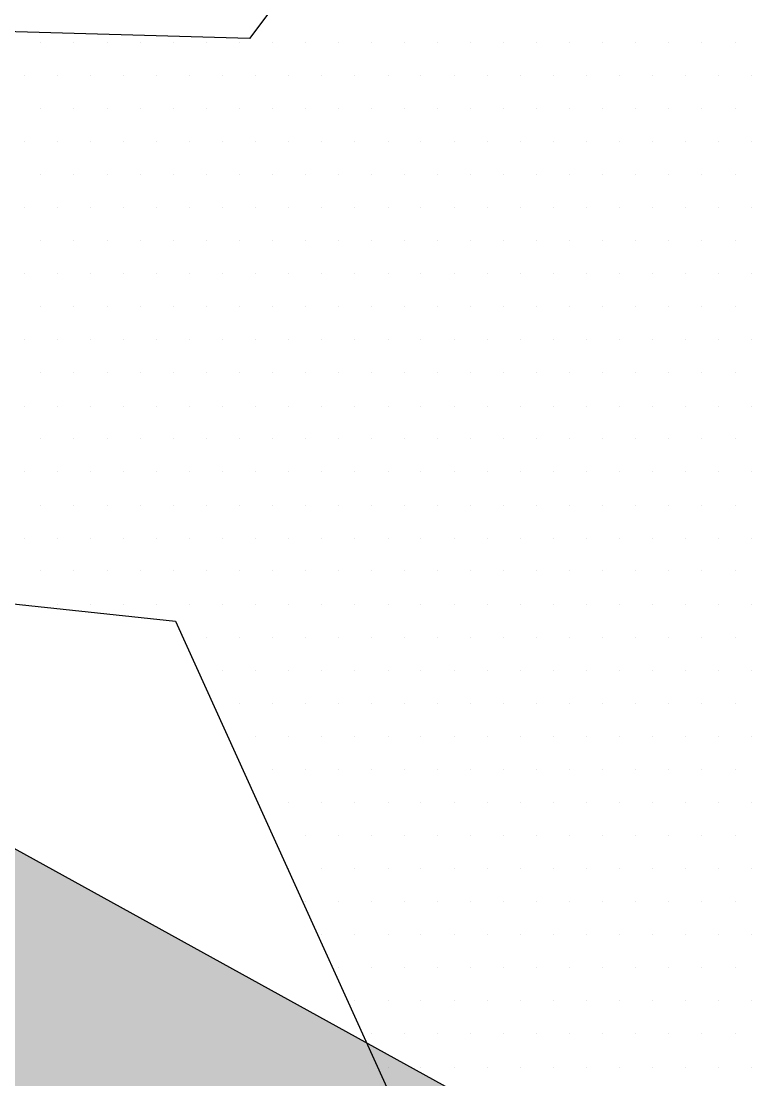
# Model space of a CAD drawing. Header units: metres. Extents: x 9606 to 9900, y 4805 to 4952.
# Drawn here: x 9833.4195 to 9833.6655, y 4845.7624 to 4846.115 of the extents above; entities that cross this region are included whole.
import ezdxf

# ---------------------------------------------------------------- set-up
doc = ezdxf.new("R2010")
doc.units = ezdxf.units.M
doc.header["$LTSCALE"] = 2
doc.linetypes.add('CACHEX2', pattern=[0.75, 0.5, -0.25])
for name, color, linetype in [('CARTOUCHE', 7, 'Continuous'), ('LOGO', 4, 'Continuous'), ('rosace', 7, 'Continuous')]:
    doc.layers.add(name, color=color, linetype=linetype)

# ---------------------------------------------------------------- blocks, each defined once
blk = doc.blocks.new('A$C715108E3')
at = {"layer": 'LOGO', "color": 131}
for p, q in [((1.0801, -12.1388), (1.0801, -12.1388)), ((1.1717, -12.1388), (1.1717, -12.1388)), ((1.2634, -12.1388), (1.2634, -12.1388)), ((1.3554, -12.1388), (1.3554, -12.1388)), ((1.4466, -12.1388), (1.4466, -12.1388)), ((1.5387, -12.1388), (1.5387, -12.1388)), ((1.6305, -12.1388), (1.6305, -12.1388)), ((1.7218, -12.1388), (1.7218, -12.1388)), ((1.8138, -12.1388), (1.8138, -12.1388)), ((1.9056, -12.1388), (1.9056, -12.1388)), ((1.9967, -12.1388), (1.9967, -12.1388)), ((2.0889, -12.1388), (2.0889, -12.1388)), ((2.1807, -12.1388), (2.1807, -12.1388)), ((2.2726, -12.1388), (2.2726, -12.1388)), ((2.364, -12.1388), (2.364, -12.1388)), ((2.4559, -12.1388), (2.4559, -12.1388)), ((2.5477, -12.1388), (2.5477, -12.1388)), ((2.6392, -12.1388), (2.6392, -12.1388)), ((2.731, -12.1388), (2.731, -12.1388)), ((2.823, -12.1388), (2.823, -12.1388)), ((2.9143, -12.1388), (2.9143, -12.1388)), ((3.0063, -12.1388), (3.0063, -12.1388)), ((1.034, -12.23), (1.034, -12.23)), ((1.1256, -12.23), (1.1256, -12.23)), ((1.2176, -12.23), (1.2176, -12.23)), ((1.3089, -12.23), (1.3089, -12.23)), ((1.4009, -12.23), (1.4009, -12.23)), ((1.4929, -12.23), (1.4929, -12.23)), ((1.5842, -12.23), (1.5842, -12.23)), ((1.6762, -12.23), (1.6762, -12.23)), ((1.7681, -12.23), (1.7681, -12.23)), ((1.8595, -12.23), (1.8595, -12.23)), ((1.9513, -12.23), (1.9513, -12.23)), ((2.0432, -12.23), (2.0432, -12.23)), ((2.1346, -12.23), (2.1346, -12.23)), ((2.2265, -12.23), (2.2265, -12.23)), ((2.3183, -12.23), (2.3183, -12.23)), ((2.4101, -12.23), (2.4101, -12.23)), ((2.5016, -12.23), (2.5016, -12.23)), ((2.5934, -12.23), (2.5934, -12.23)), ((2.6853, -12.23), (2.6853, -12.23)), ((2.7767, -12.23), (2.7767, -12.23)), ((2.8685, -12.23), (2.8685, -12.23)), ((2.9606, -12.23), (2.9606, -12.23)), ((3.0518, -12.23), (3.0518, -12.23)), ((1.0801, -12.3224), (1.0801, -12.3224)), ((1.1717, -12.3224), (1.1717, -12.3224)), ((1.2634, -12.3224), (1.2634, -12.3224)), ((1.3554, -12.3224), (1.3554, -12.3224)), ((1.4466, -12.3224), (1.4466, -12.3224)), ((1.5387, -12.3224), (1.5387, -12.3224)), ((1.6305, -12.3224), (1.6305, -12.3224)), ((1.7218, -12.3224), (1.7218, -12.3224)), ((1.8138, -12.3224), (1.8138, -12.3224)), ((1.9056, -12.3224), (1.9056, -12.3224)), ((1.9967, -12.3224), (1.9967, -12.3224)), ((2.0889, -12.3224), (2.0889, -12.3224)), ((2.1807, -12.3224), (2.1807, -12.3224)), ((2.2726, -12.3224), (2.2726, -12.3224)), ((2.364, -12.3224), (2.364, -12.3224)), ((2.4559, -12.3224), (2.4559, -12.3224)), ((2.5477, -12.3224), (2.5477, -12.3224)), ((2.6392, -12.3224), (2.6392, -12.3224)), ((2.731, -12.3224), (2.731, -12.3224)), ((2.823, -12.3224), (2.823, -12.3224)), ((2.9143, -12.3224), (2.9143, -12.3224)), ((3.0063, -12.3224), (3.0063, -12.3224)), ((1.034, -12.4139), (1.034, -12.4139)), ((1.1256, -12.4139), (1.1256, -12.4139)), ((1.2176, -12.4139), (1.2176, -12.4139)), ((1.3089, -12.4139), (1.3089, -12.4139)), ((1.4009, -12.4139), (1.4009, -12.4139)), ((1.4929, -12.4139), (1.4929, -12.4139)), ((1.5842, -12.4139), (1.5842, -12.4139)), ((1.6762, -12.4139), (1.6762, -12.4139)), ((1.7681, -12.4139), (1.7681, -12.4139)), ((1.8595, -12.4139), (1.8595, -12.4139)), ((1.9513, -12.4139), (1.9513, -12.4139)), ((2.0432, -12.4139), (2.0432, -12.4139)), ((2.1346, -12.4139), (2.1346, -12.4139)), ((2.2265, -12.4139), (2.2265, -12.4139)), ((2.3183, -12.4139), (2.3183, -12.4139)), ((2.4101, -12.4139), (2.4101, -12.4139)), ((2.5016, -12.4139), (2.5016, -12.4139)), ((2.5934, -12.4139), (2.5934, -12.4139)), ((2.6853, -12.4139), (2.6853, -12.4139)), ((2.7767, -12.4139), (2.7767, -12.4139)), ((2.8685, -12.4139), (2.8685, -12.4139)), ((2.9606, -12.4139), (2.9606, -12.4139)), ((3.0518, -12.4139), (3.0518, -12.4139)), ((1.0801, -12.5053), (1.0801, -12.5053)), ((1.1717, -12.5053), (1.1717, -12.5053)), ((1.2634, -12.5053), (1.2634, -12.5053)), ((1.3554, -12.5053), (1.3554, -12.5053)), ((1.4466, -12.5053), (1.4466, -12.5053)), ((1.5387, -12.5053), (1.5387, -12.5053)), ((1.6305, -12.5053), (1.6305, -12.5053)), ((1.7218, -12.5053), (1.7218, -12.5053)), ((1.8138, -12.5053), (1.8138, -12.5053)), ((1.9056, -12.5053), (1.9056, -12.5053)), ((1.9967, -12.5053), (1.9967, -12.5053)), ((2.0889, -12.5053), (2.0889, -12.5053)), ((2.1807, -12.5053), (2.1807, -12.5053)), ((2.2726, -12.5053), (2.2726, -12.5053)), ((2.364, -12.5053), (2.364, -12.5053)), ((2.4559, -12.5053), (2.4559, -12.5053)), ((2.5477, -12.5053), (2.5477, -12.5053)), ((2.6392, -12.5053), (2.6392, -12.5053)), ((2.731, -12.5053), (2.731, -12.5053)), ((2.823, -12.5053), (2.823, -12.5053)), ((2.9143, -12.5053), (2.9143, -12.5053)), ((3.0063, -12.5053), (3.0063, -12.5053)), ((1.034, -12.5977), (1.034, -12.5977)), ((1.1256, -12.5977), (1.1256, -12.5977)), ((1.2176, -12.5977), (1.2176, -12.5977)), ((1.3089, -12.5977), (1.3089, -12.5977)), ((1.4009, -12.5977), (1.4009, -12.5977)), ((1.4929, -12.5977), (1.4929, -12.5977)), ((1.5842, -12.5977), (1.5842, -12.5977)), ((1.6762, -12.5977), (1.6762, -12.5977)), ((1.7681, -12.5977), (1.7681, -12.5977)), ((1.8595, -12.5977), (1.8595, -12.5977)), ((1.9513, -12.5977), (1.9513, -12.5977)), ((2.0432, -12.5977), (2.0432, -12.5977)), ((2.1346, -12.5977), (2.1346, -12.5977)), ((2.2265, -12.5977), (2.2265, -12.5977)), ((2.3183, -12.5977), (2.3183, -12.5977)), ((2.4101, -12.5977), (2.4101, -12.5977)), ((2.5016, -12.5977), (2.5016, -12.5977)), ((2.5934, -12.5977), (2.5934, -12.5977)), ((2.6853, -12.5977), (2.6853, -12.5977)), ((2.7767, -12.5977), (2.7767, -12.5977)), ((2.8685, -12.5977), (2.8685, -12.5977)), ((2.9606, -12.5977), (2.9606, -12.5977)), ((3.0518, -12.5977), (3.0518, -12.5977)), ((1.0801, -12.6892), (1.0801, -12.6892)), ((1.1717, -12.6892), (1.1717, -12.6892)), ((1.2634, -12.6892), (1.2634, -12.6892)), ((1.3554, -12.6892), (1.3554, -12.6892)), ((1.4466, -12.6892), (1.4466, -12.6892)), ((1.5387, -12.6892), (1.5387, -12.6892)), ((1.6305, -12.6892), (1.6305, -12.6892)), ((1.7218, -12.6892), (1.7218, -12.6892)), ((1.8138, -12.6892), (1.8138, -12.6892)), ((1.9056, -12.6892), (1.9056, -12.6892)), ((1.9967, -12.6892), (1.9967, -12.6892)), ((2.0889, -12.6892), (2.0889, -12.6892)), ((2.1807, -12.6892), (2.1807, -12.6892)), ((2.2726, -12.6892), (2.2726, -12.6892)), ((2.364, -12.6892), (2.364, -12.6892)), ((2.4559, -12.6892), (2.4559, -12.6892)), ((2.5477, -12.6892), (2.5477, -12.6892)), ((2.6392, -12.6892), (2.6392, -12.6892)), ((2.731, -12.6892), (2.731, -12.6892)), ((2.823, -12.6892), (2.823, -12.6892)), ((2.9143, -12.6892), (2.9143, -12.6892)), ((3.0063, -12.6892), (3.0063, -12.6892)), ((1.034, -12.7805), (1.034, -12.7805)), ((1.1256, -12.7805), (1.1256, -12.7805)), ((1.2176, -12.7805), (1.2176, -12.7805)), ((1.3089, -12.7805), (1.3089, -12.7805)), ((1.4009, -12.7805), (1.4009, -12.7805)), ((1.4929, -12.7805), (1.4929, -12.7805)), ((1.5842, -12.7805), (1.5842, -12.7805)), ((1.6762, -12.7805), (1.6762, -12.7805)), ((1.7681, -12.7805), (1.7681, -12.7805)), ((1.8595, -12.7805), (1.8595, -12.7805)), ((1.9513, -12.7805), (1.9513, -12.7805)), ((2.0432, -12.7805), (2.0432, -12.7805)), ((2.1346, -12.7805), (2.1346, -12.7805)), ((2.2265, -12.7805), (2.2265, -12.7805)), ((2.3183, -12.7805), (2.3183, -12.7805)), ((2.4101, -12.7805), (2.4101, -12.7805)), ((2.5016, -12.7805), (2.5016, -12.7805)), ((2.5934, -12.7805), (2.5934, -12.7805)), ((2.6853, -12.7805), (2.6853, -12.7805)), ((2.7767, -12.7805), (2.7767, -12.7805)), ((2.8685, -12.7805), (2.8685, -12.7805)), ((2.9606, -12.7805), (2.9606, -12.7805)), ((3.0518, -12.7805), (3.0518, -12.7805)), ((1.0801, -12.8729), (1.0801, -12.8729)), ((1.1717, -12.8729), (1.1717, -12.8729)), ((1.2634, -12.8729), (1.2634, -12.8729)), ((1.3554, -12.8729), (1.3554, -12.8729)), ((1.4466, -12.8729), (1.4466, -12.8729)), ((1.5387, -12.8729), (1.5387, -12.8729)), ((1.6305, -12.8729), (1.6305, -12.8729)), ((1.7218, -12.8729), (1.7218, -12.8729)), ((1.8138, -12.8729), (1.8138, -12.8729)), ((1.9056, -12.8729), (1.9056, -12.8729)), ((1.9967, -12.8729), (1.9967, -12.8729)), ((2.0889, -12.8729), (2.0889, -12.8729)), ((2.1807, -12.8729), (2.1807, -12.8729)), ((2.2726, -12.8729), (2.2726, -12.8729)), ((2.364, -12.8729), (2.364, -12.8729)), ((2.4559, -12.8729), (2.4559, -12.8729)), ((2.5477, -12.8729), (2.5477, -12.8729)), ((2.6392, -12.8729), (2.6392, -12.8729)), ((2.731, -12.8729), (2.731, -12.8729)), ((2.823, -12.8729), (2.823, -12.8729)), ((2.9143, -12.8729), (2.9143, -12.8729)), ((3.0063, -12.8729), (3.0063, -12.8729)), ((1.034, -12.9641), (1.034, -12.9641)), ((1.1256, -12.9641), (1.1256, -12.9641)), ((1.2176, -12.9641), (1.2176, -12.9641)), ((1.3089, -12.9641), (1.3089, -12.9641)), ((1.4009, -12.9641), (1.4009, -12.9641)), ((1.4929, -12.9641), (1.4929, -12.9641)), ((1.5842, -12.9641), (1.5842, -12.9641)), ((1.6762, -12.9641), (1.6762, -12.9641)), ((1.7681, -12.9641), (1.7681, -12.9641)), ((1.8595, -12.9641), (1.8595, -12.9641)), ((1.9513, -12.9641), (1.9513, -12.9641)), ((2.0432, -12.9641), (2.0432, -12.9641)), ((2.1346, -12.9641), (2.1346, -12.9641)), ((2.2265, -12.9641), (2.2265, -12.9641)), ((2.3183, -12.9641), (2.3183, -12.9641)), ((2.4101, -12.9641), (2.4101, -12.9641)), ((2.5016, -12.9641), (2.5016, -12.9641)), ((2.5934, -12.9641), (2.5934, -12.9641)), ((2.6853, -12.9641), (2.6853, -12.9641)), ((2.7767, -12.9641), (2.7767, -12.9641)), ((2.8685, -12.9641), (2.8685, -12.9641)), ((2.9606, -12.9641), (2.9606, -12.9641)), ((3.0518, -12.9641), (3.0518, -12.9641)), ((1.0801, -13.0556), (1.0801, -13.0556)), ((1.1717, -13.0556), (1.1717, -13.0556)), ((1.2634, -13.0556), (1.2634, -13.0556)), ((1.3554, -13.0556), (1.3554, -13.0556)), ((1.4466, -13.0556), (1.4466, -13.0556)), ((1.5387, -13.0556), (1.5387, -13.0556)), ((1.6305, -13.0556), (1.6305, -13.0556)), ((1.7218, -13.0556), (1.7218, -13.0556)), ((1.8138, -13.0556), (1.8138, -13.0556)), ((1.9056, -13.0556), (1.9056, -13.0556)), ((1.9967, -13.0556), (1.9967, -13.0556)), ((2.0889, -13.0556), (2.0889, -13.0556)), ((2.1807, -13.0556), (2.1807, -13.0556)), ((2.2726, -13.0556), (2.2726, -13.0556)), ((2.364, -13.0556), (2.364, -13.0556)), ((2.4559, -13.0556), (2.4559, -13.0556)), ((2.5477, -13.0556), (2.5477, -13.0556)), ((2.6392, -13.0556), (2.6392, -13.0556)), ((2.731, -13.0556), (2.731, -13.0556)), ((2.823, -13.0556), (2.823, -13.0556)), ((2.9143, -13.0556), (2.9143, -13.0556)), ((3.0063, -13.0556), (3.0063, -13.0556)), ((1.034, -13.148), (1.034, -13.148)), ((1.1256, -13.148), (1.1256, -13.148)), ((1.2176, -13.148), (1.2176, -13.148)), ((1.3089, -13.148), (1.3089, -13.148)), ((1.4009, -13.148), (1.4009, -13.148)), ((1.4929, -13.148), (1.4929, -13.148)), ((1.5842, -13.148), (1.5842, -13.148)), ((1.6762, -13.148), (1.6762, -13.148)), ((1.7681, -13.148), (1.7681, -13.148)), ((1.8595, -13.148), (1.8595, -13.148)), ((1.9513, -13.148), (1.9513, -13.148)), ((2.0432, -13.148), (2.0432, -13.148)), ((2.1346, -13.148), (2.1346, -13.148)), ((2.2265, -13.148), (2.2265, -13.148)), ((2.3183, -13.148), (2.3183, -13.148)), ((2.4101, -13.148), (2.4101, -13.148)), ((2.5016, -13.148), (2.5016, -13.148)), ((2.5934, -13.148), (2.5934, -13.148)), ((2.6853, -13.148), (2.6853, -13.148)), ((2.7767, -13.148), (2.7767, -13.148)), ((2.8685, -13.148), (2.8685, -13.148)), ((2.9606, -13.148), (2.9606, -13.148)), ((3.0518, -13.148), (3.0518, -13.148)), ((1.0801, -13.2392), (1.0801, -13.2392)), ((1.1717, -13.2392), (1.1717, -13.2392)), ((1.2634, -13.2392), (1.2634, -13.2392)), ((1.3554, -13.2392), (1.3554, -13.2392)), ((1.4466, -13.2392), (1.4466, -13.2392)), ((1.5387, -13.2392), (1.5387, -13.2392)), ((1.6305, -13.2392), (1.6305, -13.2392)), ((1.7218, -13.2392), (1.7218, -13.2392)), ((1.8138, -13.2392), (1.8138, -13.2392)), ((1.9056, -13.2392), (1.9056, -13.2392)), ((1.9967, -13.2392), (1.9967, -13.2392)), ((2.0889, -13.2392), (2.0889, -13.2392)), ((2.1807, -13.2392), (2.1807, -13.2392)), ((2.2726, -13.2392), (2.2726, -13.2392)), ((2.364, -13.2392), (2.364, -13.2392)), ((2.4559, -13.2392), (2.4559, -13.2392)), ((2.5477, -13.2392), (2.5477, -13.2392)), ((2.6392, -13.2392), (2.6392, -13.2392)), ((2.731, -13.2392), (2.731, -13.2392)), ((2.823, -13.2392), (2.823, -13.2392)), ((2.9143, -13.2392), (2.9143, -13.2392)), ((3.0063, -13.2392), (3.0063, -13.2392)), ((1.034, -13.3309), (1.034, -13.3309)), ((1.1256, -13.3309), (1.1256, -13.3309)), ((1.2176, -13.3309), (1.2176, -13.3309)), ((1.3089, -13.3309), (1.3089, -13.3309)), ((1.4009, -13.3309), (1.4009, -13.3309)), ((1.4929, -13.3309), (1.4929, -13.3309)), ((1.5842, -13.3309), (1.5842, -13.3309)), ((1.6762, -13.3309), (1.6762, -13.3309)), ((1.7681, -13.3309), (1.7681, -13.3309)), ((1.8595, -13.3309), (1.8595, -13.3309)), ((1.9513, -13.3309), (1.9513, -13.3309)), ((2.0432, -13.3309), (2.0432, -13.3309)), ((2.1346, -13.3309), (2.1346, -13.3309)), ((2.2265, -13.3309), (2.2265, -13.3309)), ((2.3183, -13.3309), (2.3183, -13.3309)), ((2.4101, -13.3309), (2.4101, -13.3309)), ((2.5016, -13.3309), (2.5016, -13.3309)), ((2.5934, -13.3309), (2.5934, -13.3309)), ((2.6853, -13.3309), (2.6853, -13.3309)), ((2.7767, -13.3309), (2.7767, -13.3309)), ((2.8685, -13.3309), (2.8685, -13.3309)), ((2.9606, -13.3309), (2.9606, -13.3309)), ((3.0518, -13.3309), (3.0518, -13.3309)), ((1.0801, -13.4233), (1.0801, -13.4233)), ((1.1717, -13.4233), (1.1717, -13.4233)), ((1.2634, -13.4233), (1.2634, -13.4233)), ((1.3554, -13.4233), (1.3554, -13.4233)), ((1.4466, -13.4233), (1.4466, -13.4233)), ((1.5387, -13.4233), (1.5387, -13.4233)), ((1.6305, -13.4233), (1.6305, -13.4233)), ((1.7218, -13.4233), (1.7218, -13.4233)), ((1.8138, -13.4233), (1.8138, -13.4233)), ((1.9056, -13.4233), (1.9056, -13.4233)), ((1.9967, -13.4233), (1.9967, -13.4233)), ((2.0889, -13.4233), (2.0889, -13.4233)), ((2.1807, -13.4233), (2.1807, -13.4233)), ((2.2726, -13.4233), (2.2726, -13.4233)), ((2.364, -13.4233), (2.364, -13.4233)), ((2.4559, -13.4233), (2.4559, -13.4233)), ((2.5477, -13.4233), (2.5477, -13.4233)), ((2.6392, -13.4233), (2.6392, -13.4233)), ((2.731, -13.4233), (2.731, -13.4233)), ((2.823, -13.4233), (2.823, -13.4233)), ((2.9143, -13.4233), (2.9143, -13.4233)), ((3.0063, -13.4233), (3.0063, -13.4233)), ((1.034, -13.5146), (1.034, -13.5146)), ((1.1256, -13.5146), (1.1256, -13.5146)), ((1.2176, -13.5146), (1.2176, -13.5146)), ((1.3089, -13.5146), (1.3089, -13.5146)), ((1.4009, -13.5146), (1.4009, -13.5146)), ((1.4929, -13.5146), (1.4929, -13.5146)), ((1.5842, -13.5146), (1.5842, -13.5146)), ((1.6762, -13.5146), (1.6762, -13.5146)), ((1.7681, -13.5146), (1.7681, -13.5146)), ((1.8595, -13.5146), (1.8595, -13.5146)), ((1.9513, -13.5146), (1.9513, -13.5146)), ((2.0432, -13.5146), (2.0432, -13.5146)), ((2.1346, -13.5146), (2.1346, -13.5146)), ((2.2265, -13.5146), (2.2265, -13.5146)), ((2.3183, -13.5146), (2.3183, -13.5146)), ((2.4101, -13.5146), (2.4101, -13.5146)), ((2.5016, -13.5146), (2.5016, -13.5146)), ((2.5934, -13.5146), (2.5934, -13.5146)), ((2.6853, -13.5146), (2.6853, -13.5146)), ((2.7767, -13.5146), (2.7767, -13.5146)), ((2.8685, -13.5146), (2.8685, -13.5146)), ((2.9606, -13.5146), (2.9606, -13.5146)), ((3.0518, -13.5146), (3.0518, -13.5146)), ((1.0801, -13.6058), (1.0801, -13.6058)), ((1.1717, -13.6058), (1.1717, -13.6058)), ((1.2634, -13.6058), (1.2634, -13.6058)), ((1.3554, -13.6058), (1.3554, -13.6058)), ((1.4466, -13.6058), (1.4466, -13.6058)), ((1.5387, -13.6058), (1.5387, -13.6058)), ((1.6305, -13.6058), (1.6305, -13.6058)), ((1.7218, -13.6058), (1.7218, -13.6058)), ((1.8138, -13.6058), (1.8138, -13.6058)), ((1.9056, -13.6058), (1.9056, -13.6058)), ((1.9967, -13.6058), (1.9967, -13.6058)), ((2.0889, -13.6058), (2.0889, -13.6058)), ((2.1807, -13.6058), (2.1807, -13.6058)), ((2.2726, -13.6058), (2.2726, -13.6058)), ((2.364, -13.6058), (2.364, -13.6058)), ((2.4559, -13.6058), (2.4559, -13.6058)), ((2.5477, -13.6058), (2.5477, -13.6058)), ((2.6392, -13.6058), (2.6392, -13.6058)), ((2.731, -13.6058), (2.731, -13.6058)), ((2.823, -13.6058), (2.823, -13.6058)), ((2.9143, -13.6058), (2.9143, -13.6058)), ((3.0063, -13.6058), (3.0063, -13.6058)), ((1.034, -13.6984), (1.034, -13.6984)), ((1.1256, -13.6984), (1.1256, -13.6984)), ((1.2176, -13.6984), (1.2176, -13.6984)), ((1.3089, -13.6984), (1.3089, -13.6984)), ((1.4009, -13.6984), (1.4009, -13.6984)), ((1.4929, -13.6984), (1.4929, -13.6984)), ((1.5842, -13.6984), (1.5842, -13.6984)), ((1.6762, -13.6984), (1.6762, -13.6984)), ((1.7681, -13.6984), (1.7681, -13.6984)), ((1.8595, -13.6984), (1.8595, -13.6984)), ((1.9513, -13.6984), (1.9513, -13.6984)), ((2.0432, -13.6984), (2.0432, -13.6984)), ((2.1346, -13.6984), (2.1346, -13.6984)), ((2.2265, -13.6984), (2.2265, -13.6984)), ((2.3183, -13.6984), (2.3183, -13.6984)), ((2.4101, -13.6984), (2.4101, -13.6984)), ((2.5016, -13.6984), (2.5016, -13.6984)), ((2.5934, -13.6984), (2.5934, -13.6984)), ((2.6853, -13.6984), (2.6853, -13.6984)), ((2.7767, -13.6984), (2.7767, -13.6984)), ((2.8685, -13.6984), (2.8685, -13.6984)), ((2.9606, -13.6984), (2.9606, -13.6984)), ((3.0518, -13.6984), (3.0518, -13.6984)), ((1.4736, -13.7897), (1.4736, -13.7897)), ((1.5387, -13.7897), (1.5387, -13.7897)), ((1.6305, -13.7897), (1.6305, -13.7897)), ((1.7218, -13.7897), (1.7218, -13.7897)), ((1.8138, -13.7897), (1.8138, -13.7897)), ((1.9056, -13.7897), (1.9056, -13.7897)), ((1.9967, -13.7897), (1.9967, -13.7897)), ((2.0889, -13.7897), (2.0889, -13.7897)), ((2.1807, -13.7897), (2.1807, -13.7897)), ((2.2726, -13.7897), (2.2726, -13.7897)), ((2.364, -13.7897), (2.364, -13.7897)), ((2.4559, -13.7897), (2.4559, -13.7897)), ((2.5477, -13.7897), (2.5477, -13.7897)), ((2.6392, -13.7897), (2.6392, -13.7897)), ((2.731, -13.7897), (2.731, -13.7897)), ((2.823, -13.7897), (2.823, -13.7897)), ((2.9143, -13.7897), (2.9143, -13.7897)), ((3.0063, -13.7897), (3.0063, -13.7897)), ((1.5158, -13.8809), (1.5158, -13.8809)), ((1.5842, -13.8809), (1.5842, -13.8809)), ((1.6762, -13.8809), (1.6762, -13.8809)), ((1.7681, -13.8809), (1.7681, -13.8809)), ((1.8595, -13.8809), (1.8595, -13.8809)), ((1.9513, -13.8809), (1.9513, -13.8809)), ((2.0432, -13.8809), (2.0432, -13.8809)), ((2.1346, -13.8809), (2.1346, -13.8809)), ((2.2265, -13.8809), (2.2265, -13.8809)), ((2.3183, -13.8809), (2.3183, -13.8809)), ((2.4101, -13.8809), (2.4101, -13.8809)), ((2.5016, -13.8809), (2.5016, -13.8809)), ((2.5934, -13.8809), (2.5934, -13.8809)), ((2.6853, -13.8809), (2.6853, -13.8809)), ((2.7767, -13.8809), (2.7767, -13.8809)), ((2.8685, -13.8809), (2.8685, -13.8809)), ((2.9606, -13.8809), (2.9606, -13.8809)), ((3.0518, -13.8809), (3.0518, -13.8809)), ((1.557, -13.9735), (1.557, -13.9735)), ((1.6305, -13.9735), (1.6305, -13.9735)), ((1.7218, -13.9735), (1.7218, -13.9735)), ((1.8138, -13.9735), (1.8138, -13.9735)), ((1.9056, -13.9735), (1.9056, -13.9735)), ((1.9967, -13.9735), (1.9967, -13.9735)), ((2.0889, -13.9735), (2.0889, -13.9735)), ((2.1807, -13.9735), (2.1807, -13.9735)), ((2.2726, -13.9735), (2.2726, -13.9735)), ((2.364, -13.9735), (2.364, -13.9735)), ((2.4559, -13.9735), (2.4559, -13.9735)), ((2.5477, -13.9735), (2.5477, -13.9735)), ((2.6392, -13.9735), (2.6392, -13.9735)), ((2.731, -13.9735), (2.731, -13.9735)), ((2.823, -13.9735), (2.823, -13.9735)), ((2.9143, -13.9735), (2.9143, -13.9735)), ((3.0063, -13.9735), (3.0063, -13.9735)), ((1.5983, -14.065), (1.5983, -14.065)), ((1.6762, -14.065), (1.6762, -14.065)), ((1.7681, -14.065), (1.7681, -14.065)), ((1.8595, -14.065), (1.8595, -14.065)), ((1.9513, -14.065), (1.9513, -14.065)), ((2.0432, -14.065), (2.0432, -14.065)), ((2.1346, -14.065), (2.1346, -14.065)), ((2.2265, -14.065), (2.2265, -14.065)), ((2.3183, -14.065), (2.3183, -14.065)), ((2.4101, -14.065), (2.4101, -14.065)), ((2.5016, -14.065), (2.5016, -14.065)), ((2.5934, -14.065), (2.5934, -14.065)), ((2.6853, -14.065), (2.6853, -14.065)), ((2.7767, -14.065), (2.7767, -14.065)), ((2.8685, -14.065), (2.8685, -14.065)), ((2.9606, -14.065), (2.9606, -14.065)), ((3.0518, -14.065), (3.0518, -14.065)), ((1.6402, -14.1574), (1.6402, -14.1574)), ((1.7218, -14.1574), (1.7218, -14.1574)), ((1.8138, -14.1574), (1.8138, -14.1574)), ((1.9056, -14.1574), (1.9056, -14.1574)), ((1.9967, -14.1574), (1.9967, -14.1574)), ((2.0889, -14.1574), (2.0889, -14.1574)), ((2.1807, -14.1574), (2.1807, -14.1574)), ((2.2726, -14.1574), (2.2726, -14.1574)), ((2.364, -14.1574), (2.364, -14.1574)), ((2.4559, -14.1574), (2.4559, -14.1574)), ((2.5477, -14.1574), (2.5477, -14.1574)), ((2.6392, -14.1574), (2.6392, -14.1574)), ((2.731, -14.1574), (2.731, -14.1574)), ((2.823, -14.1574), (2.823, -14.1574)), ((2.9143, -14.1574), (2.9143, -14.1574)), ((3.0063, -14.1574), (3.0063, -14.1574)), ((1.6815, -14.2488), (1.6815, -14.2488)), ((1.7681, -14.2488), (1.7681, -14.2488)), ((1.8595, -14.2488), (1.8595, -14.2488)), ((1.9513, -14.2488), (1.9513, -14.2488)), ((2.0432, -14.2488), (2.0432, -14.2488)), ((2.1346, -14.2488), (2.1346, -14.2488)), ((2.2265, -14.2488), (2.2265, -14.2488)), ((2.3183, -14.2488), (2.3183, -14.2488)), ((2.4101, -14.2488), (2.4101, -14.2488)), ((2.5016, -14.2488), (2.5016, -14.2488)), ((2.5934, -14.2488), (2.5934, -14.2488)), ((2.6853, -14.2488), (2.6853, -14.2488)), ((2.7767, -14.2488), (2.7767, -14.2488)), ((2.8685, -14.2488), (2.8685, -14.2488)), ((2.9606, -14.2488), (2.9606, -14.2488)), ((3.0518, -14.2488), (3.0518, -14.2488)), ((1.7235, -14.3401), (1.7235, -14.3401)), ((1.8138, -14.3401), (1.8138, -14.3401)), ((1.9056, -14.3401), (1.9056, -14.3401)), ((1.9967, -14.3401), (1.9967, -14.3401)), ((2.0889, -14.3401), (2.0889, -14.3401)), ((2.1807, -14.3401), (2.1807, -14.3401)), ((2.2726, -14.3401), (2.2726, -14.3401)), ((2.364, -14.3401), (2.364, -14.3401)), ((2.4559, -14.3401), (2.4559, -14.3401)), ((2.5477, -14.3401), (2.5477, -14.3401)), ((2.6392, -14.3401), (2.6392, -14.3401)), ((2.731, -14.3401), (2.731, -14.3401)), ((2.823, -14.3401), (2.823, -14.3401)), ((2.9143, -14.3401), (2.9143, -14.3401)), ((3.0063, -14.3401), (3.0063, -14.3401)), ((1.7647, -14.4325), (1.7647, -14.4325)), ((1.7681, -14.4325), (1.7681, -14.4325)), ((1.8595, -14.4325), (1.8595, -14.4325)), ((1.9513, -14.4325), (1.9513, -14.4325)), ((2.0432, -14.4325), (2.0432, -14.4325)), ((2.1346, -14.4325), (2.1346, -14.4325)), ((2.2265, -14.4325), (2.2265, -14.4325)), ((2.3183, -14.4325), (2.3183, -14.4325)), ((2.4101, -14.4325), (2.4101, -14.4325)), ((2.5016, -14.4325), (2.5016, -14.4325)), ((2.5934, -14.4325), (2.5934, -14.4325)), ((2.6853, -14.4325), (2.6853, -14.4325)), ((2.7767, -14.4325), (2.7767, -14.4325)), ((2.8685, -14.4325), (2.8685, -14.4325)), ((2.9606, -14.4325), (2.9606, -14.4325)), ((3.0518, -14.4325), (3.0518, -14.4325)), ((1.8067, -14.5238), (1.8067, -14.5238)), ((1.8138, -14.5238), (1.8138, -14.5238)), ((1.9056, -14.5238), (1.9056, -14.5238)), ((1.9967, -14.5238), (1.9967, -14.5238)), ((2.0889, -14.5238), (2.0889, -14.5238)), ((2.1807, -14.5238), (2.1807, -14.5238)), ((2.2726, -14.5238), (2.2726, -14.5238)), ((2.364, -14.5238), (2.364, -14.5238)), ((2.4559, -14.5238), (2.4559, -14.5238)), ((2.5477, -14.5238), (2.5477, -14.5238)), ((2.6392, -14.5238), (2.6392, -14.5238)), ((2.731, -14.5238), (2.731, -14.5238)), ((2.823, -14.5238), (2.823, -14.5238)), ((2.9143, -14.5238), (2.9143, -14.5238)), ((3.0063, -14.5238), (3.0063, -14.5238)), ((1.8479, -14.6152), (1.8479, -14.6152)), ((1.8595, -14.6152), (1.8595, -14.6152)), ((1.9513, -14.6152), (1.9513, -14.6152)), ((2.0432, -14.6152), (2.0432, -14.6152)), ((2.1346, -14.6152), (2.1346, -14.6152)), ((2.2265, -14.6152), (2.2265, -14.6152)), ((2.3183, -14.6152), (2.3183, -14.6152)), ((2.4101, -14.6152), (2.4101, -14.6152)), ((2.5016, -14.6152), (2.5016, -14.6152)), ((2.5934, -14.6152), (2.5934, -14.6152)), ((2.6853, -14.6152), (2.6853, -14.6152)), ((2.7767, -14.6152), (2.7767, -14.6152)), ((2.8685, -14.6152), (2.8685, -14.6152)), ((2.9606, -14.6152), (2.9606, -14.6152)), ((3.0518, -14.6152), (3.0518, -14.6152)), ((1.8899, -14.7076), (1.8899, -14.7076)), ((1.9056, -14.7076), (1.9056, -14.7076)), ((1.9967, -14.7076), (1.9967, -14.7076)), ((2.0889, -14.7076), (2.0889, -14.7076)), ((2.1807, -14.7076), (2.1807, -14.7076)), ((2.2726, -14.7076), (2.2726, -14.7076)), ((2.364, -14.7076), (2.364, -14.7076)), ((2.4559, -14.7076), (2.4559, -14.7076)), ((2.5477, -14.7076), (2.5477, -14.7076)), ((2.6392, -14.7076), (2.6392, -14.7076)), ((2.731, -14.7076), (2.731, -14.7076)), ((2.823, -14.7076), (2.823, -14.7076)), ((2.9143, -14.7076), (2.9143, -14.7076)), ((3.0063, -14.7076), (3.0063, -14.7076)), ((1.9311, -14.7991), (1.9311, -14.7991)), ((1.9513, -14.7991), (1.9513, -14.7991)), ((2.0432, -14.7991), (2.0432, -14.7991)), ((2.1346, -14.7991), (2.1346, -14.7991)), ((2.2265, -14.7991), (2.2265, -14.7991)), ((2.3183, -14.7991), (2.3183, -14.7991)), ((2.4101, -14.7991), (2.4101, -14.7991)), ((2.5016, -14.7991), (2.5016, -14.7991)), ((2.5934, -14.7991), (2.5934, -14.7991)), ((2.6853, -14.7991), (2.6853, -14.7991)), ((2.7767, -14.7991), (2.7767, -14.7991)), ((2.8685, -14.7991), (2.8685, -14.7991)), ((2.9606, -14.7991), (2.9606, -14.7991)), ((3.0518, -14.7991), (3.0518, -14.7991)), ((1.9723, -14.8905), (1.9723, -14.8905)), ((1.9967, -14.8905), (1.9967, -14.8905)), ((2.0889, -14.8905), (2.0889, -14.8905)), ((2.1807, -14.8905), (2.1807, -14.8905)), ((2.2726, -14.8905), (2.2726, -14.8905)), ((2.364, -14.8905), (2.364, -14.8905)), ((2.4559, -14.8905), (2.4559, -14.8905)), ((2.5477, -14.8905), (2.5477, -14.8905)), ((2.6392, -14.8905), (2.6392, -14.8905)), ((2.731, -14.8905), (2.731, -14.8905)), ((2.823, -14.8905), (2.823, -14.8905)), ((2.9143, -14.8905), (2.9143, -14.8905)), ((3.0063, -14.8905), (3.0063, -14.8905)), ((2.0143, -14.9827), (2.0143, -14.9827)), ((2.0432, -14.9827), (2.0432, -14.9827)), ((2.1346, -14.9827), (2.1346, -14.9827)), ((2.2265, -14.9827), (2.2265, -14.9827)), ((2.3183, -14.9827), (2.3183, -14.9827)), ((2.4101, -14.9827), (2.4101, -14.9827)), ((2.5016, -14.9827), (2.5016, -14.9827)), ((2.5934, -14.9827), (2.5934, -14.9827)), ((2.6853, -14.9827), (2.6853, -14.9827)), ((2.7767, -14.9827), (2.7767, -14.9827)), ((2.8685, -14.9827), (2.8685, -14.9827)), ((2.9606, -14.9827), (2.9606, -14.9827)), ((3.0518, -14.9827), (3.0518, -14.9827))]:
    blk.add_line(p, q, dxfattribs=at)
blk.add_lwpolyline([(-1.6922, -18.648), (0.2166, -18.8242), (-0.4061, -17.3082), (1.2857, -17.5115), (0.9202, -16.4826), (-0.461, -13.5406), (1.4536, -13.7453), (4.032, -19.4344), (5.206, -17.903), (3.3935, -13.9486), (6.3293, -14.2803), (6.4311, -12.6478), (3.5725, -12.29), (6.1505, -8.6671), (5.6155, -6.8715), (1.6586, -12.1279), (-1.9407, -12.0256)], dxfattribs=at)
blk = doc.blocks.new('A$C581E6685')
at = {"layer": 'rosace'}
blk.add_hatch(color=32, dxfattribs=at).paths.add_polyline_path([(-39.8519, 24.2064), (-37.1498, 25.5201), (-23.2602, 17.8548)])
at = {"layer": 'rosace', "color": 32}
blk.add_lwpolyline([(-39.8519, 24.2064), (-37.1498, 25.5201), (-23.2602, 17.8559)], close=True, dxfattribs=at)
at = {"layer": 'rosace', "color": 32, "linetype": 'CACHEX2', "ltscale": 1.5}
blk.add_ellipse((-38.0538, 23.8138), major_axis=(-19.0311, -3.534), ratio=0.590567, dxfattribs=at)
at = {"layer": 'rosace', "color": 32}
blk.add_ellipse((-37.6144, 23.8499), major_axis=(-13.5768, -4.2839), ratio=0.791971, dxfattribs=at)
at = {"layer": 'CARTOUCHE'}
blk.add_blockref('A$C715108E3', (-31.6739, 36.3189), dxfattribs=at)

msp = doc.modelspace()

# ---------------------------------------------------------------- linework, layer by layer
at = {"layer": 'CARTOUCHE'}
msp.add_rational_spline([(9829.64323, 4848.05468), (9829.64323, 4845.87645), (9829.64323, 4843.69822), (9829.64323, 4842.93022), (9830.41123, 4842.93022), (9839.51909, 4842.93022), (9848.62694, 4842.93022), (9849.39494, 4842.93022), (9849.39494, 4843.69822), (9849.39494, 4845.87645), (9849.39494, 4848.05468), (9849.39494, 4848.82268), (9848.62694, 4848.82268), (9839.51909, 4848.82268), (9830.41123, 4848.82268), (9829.64323, 4848.82268), (9829.64323, 4848.05468)], [1, 1, 1, 0.707106781187, 1, 1, 1, 0.707106781187, 1, 1, 1, 0.707106781187, 1, 1, 1, 0.707106781187, 1], degree=2, knots=[0, 0, 0, 1, 1, 2.570796, 2.570796, 3.570796, 3.570796, 5.141593, 5.141593, 6.141593, 6.141593, 7.712389, 7.712389, 8.712389, 8.712389, 10.283185, 10.283185, 10.283185], dxfattribs=at)

# ---------------------------------------------------------------- block references
at = {"layer": 'CARTOUCHE', "xscale": 0.12, "yscale": 0.12, "zscale": 0.12}
msp.add_blockref('A$C581E6685', (9837.09738, 4843.20633), dxfattribs=at)

doc.saveas('drawing.dxf')
